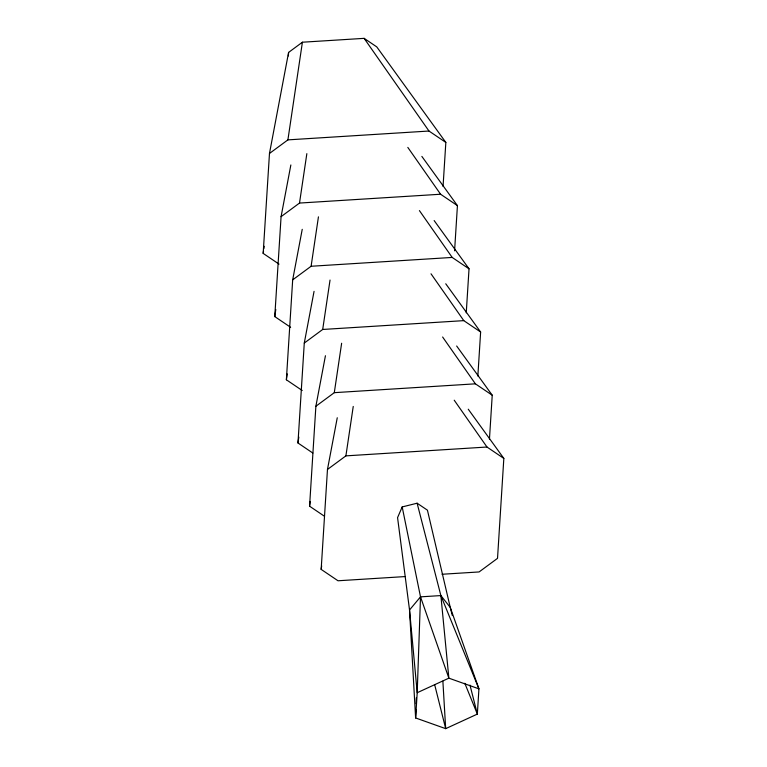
<?xml version="1.0" encoding="UTF-8"?>
<svg xmlns="http://www.w3.org/2000/svg" width="767" height="767" viewBox="0 0 767 767"><rect width="100%" height="100%" fill="white"/><g stroke="black" fill="none" stroke-linecap="round" stroke-linejoin="round"><path stroke-width="1.15" d="M415.906 709.657L415.618 717.96L445.685 728.65L477.342 714.096L478.934 688.852L450.258 607.426L427.43 510.18L417.114 503.21L402.186 506.929L397.565 517.629L409.53 609.976L417.21 692.716L415.618 717.96L409.53 609.976L420.508 596.851L440.872 595.576L450.258 607.426L452.319 615.546M416.107 703.722L416.318 697.788M402.186 506.929L420.508 596.851L417.21 692.716L448.868 678.162L478.934 688.852L440.872 595.576L417.114 503.21M279.025 264.107L263.167 253.398L269.476 153.467L288.593 52.415L302.409 42.214L364.133 38.35L376.77 46.892L445.838 142.422L443.058 186.439M288.373 55.953L288.593 52.415M290.626 327.308L274.768 316.589L281.077 216.658L290.856 164.963M302.227 390.508L286.369 379.79L292.678 279.859L302.236 229.333M312.831 453.038L297.97 442.99L304.278 343.06L314.058 291.355M324.431 516.239L309.571 506.191L315.879 406.261L325.438 355.735M404.966 576.583L338.017 580.772L321.162 569.392L327.471 469.462L337.259 417.756M454.582 250.828L457.429 205.623L421.86 156.41M466.25 312.84L469.03 268.824L434.151 220.57M477.851 376.031L480.631 332.015L445.752 283.771M489.451 439.232L492.232 395.216L456.653 346.003M468.253 409.204L503.833 458.417L497.524 558.347L479.097 571.942L442.032 574.262M263.167 253.398L263.512 251.03M263.848 248.661L264.193 246.303M274.768 316.589L275.794 309.494M286.369 379.79L287.222 373.884M297.97 442.99L298.823 437.075M309.571 506.191L310.252 501.455M321.162 569.392L321.68 565.845M269.476 153.467L287.903 139.872L302.409 42.214M281.077 216.658L299.504 203.063L306.848 153.649M292.678 279.859L311.105 266.264L318.439 216.85M304.278 343.06L322.696 329.465L330.04 280.051M315.879 406.261L334.297 392.666L341.641 343.252M327.471 469.462L345.898 455.866L353.242 406.443M287.903 139.872L428.983 131.032L445.838 142.422M299.504 203.063L440.584 194.233L457.429 205.623M311.105 266.264L452.185 257.434L469.03 268.824M322.696 329.465L463.786 320.635L480.631 332.015M334.297 392.666L475.387 383.826L492.232 395.216M345.898 455.866L486.987 447.027L503.833 458.417M364.133 38.35L428.983 131.032M407.823 147.408L440.584 194.233M419.415 210.599L452.185 257.434M431.016 273.8L463.786 320.635M442.617 337.001L475.387 383.826M454.217 400.201L486.987 447.027M464.812 683.282L477.342 714.096L469.989 685.113M420.508 596.851L448.868 678.162L440.872 595.576M434.63 684.528L445.685 728.65L442.875 681.134"/></g></svg>
